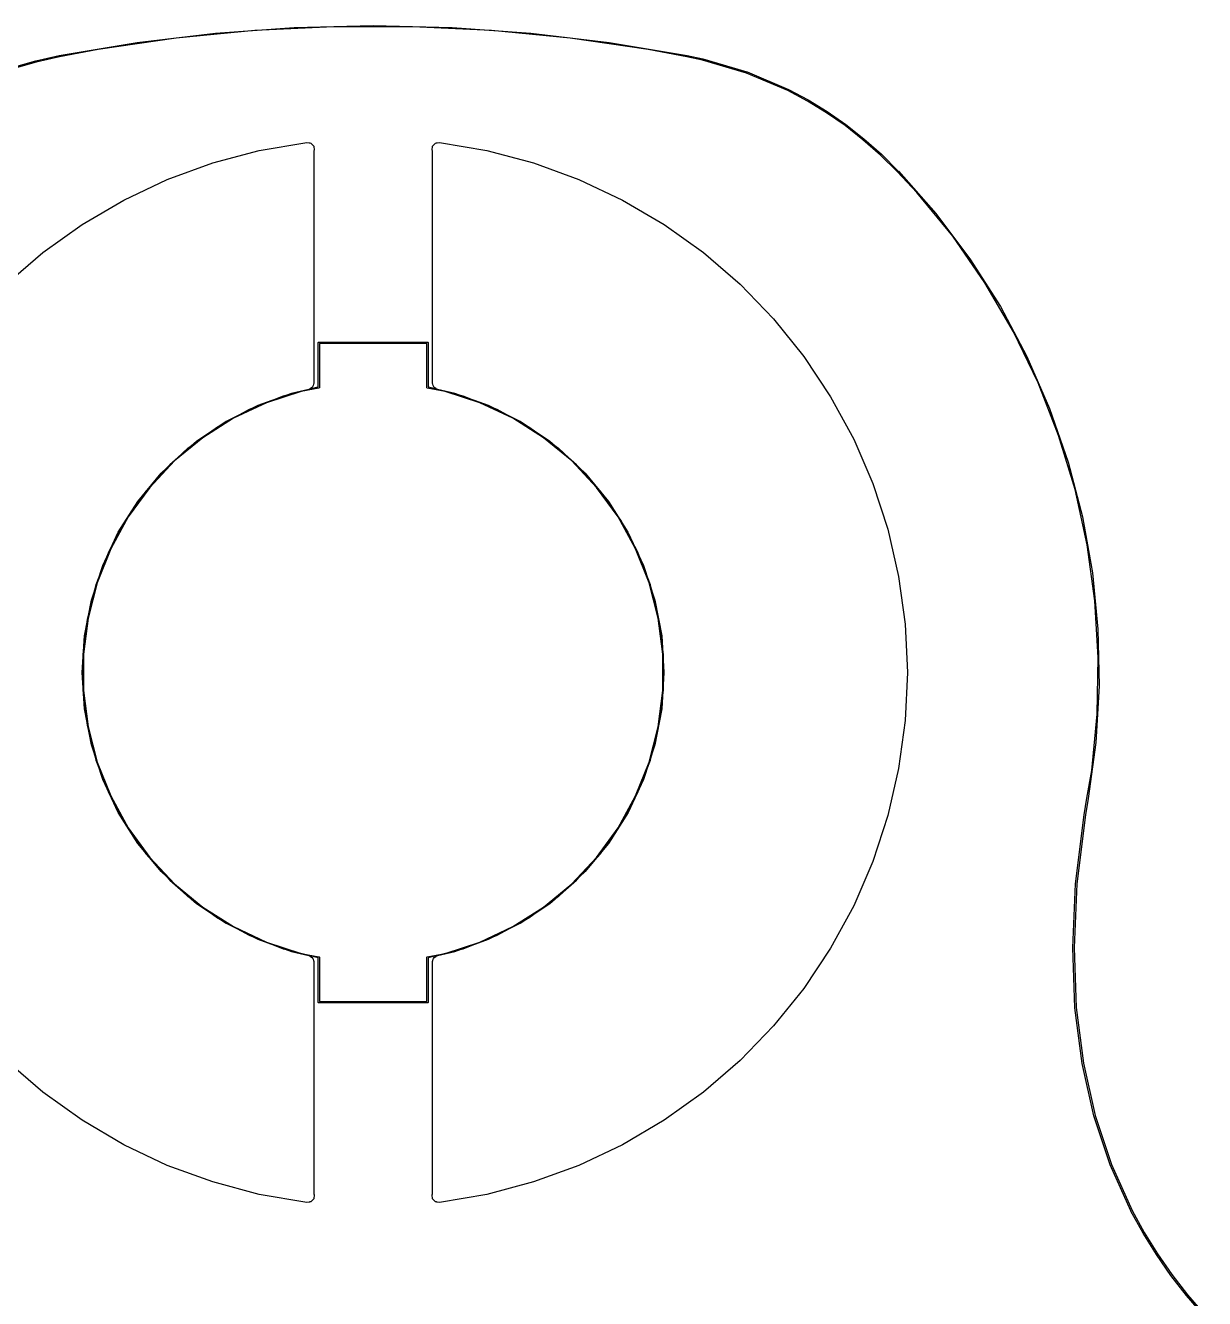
# Model space of a CAD drawing. Extents: x 128 to 152, y -99.3 to -77.5.
# Drawn here: x 137.36 to 146.3, y -87.15 to -77.5 of the extents above; entities that cross this region are included whole.
import ezdxf

# ---------------------------------------------------------------- set-up
doc = ezdxf.new("R2010")
doc.units = 0
doc.layers.add('BLACK', color=7, linetype='CONTINUOUS')

msp = doc.modelspace()

# ---------------------------------------------------------------- linework, layer by layer
at = {"layer": 'BLACK', "linetype": 'CONTINUOUS'}
for p, q in [((139.700824, -77.504998), (139.103157, -77.533635)), ((139.401513, -77.509341), (140, -77.495011)), ((140.299176, -77.504998), (139.700824, -77.504998)), ((140, -77.495011), (140.598487, -77.509341)), ((140.896843, -77.533635), (140.299176, -77.504998)), ((138.507546, -77.590844), (137.915356, -77.676493)), ((138.210022, -77.623784), (138.804397, -77.552298)), ((139.103157, -77.533635), (138.507546, -77.590844)), ((138.804397, -77.552298), (139.401513, -77.509341)), ((140.598487, -77.509341), (141.195603, -77.552298)), ((141.492454, -77.590844), (140.896843, -77.533635)), ((141.195603, -77.552298), (141.789978, -77.623784)), ((142.084644, -77.676493), (141.492454, -77.590844)), ((137.619748, -77.723634), (138.210022, -77.623784)), ((137.915356, -77.676493), (137.621652, -77.733452)), ((141.789978, -77.623784), (142.380252, -77.723634)), ((142.378348, -77.733452), (142.084644, -77.676493)), ((137.272471, -77.811356), (137.443389, -77.762938)), ((137.445989, -77.772595), (137.275334, -77.820939)), ((137.443389, -77.762938), (137.443533, -77.762926)), ((137.443533, -77.762926), (137.443664, -77.762869)), ((137.443664, -77.762869), (137.619612, -77.723662)), ((137.621652, -77.733452), (137.445989, -77.772595)), ((137.619612, -77.723662), (137.619699, -77.72366)), ((137.619699, -77.72366), (137.619748, -77.723633)), ((137.619748, -77.723633), (137.619748, -77.723634)), ((142.497496, -77.758871), (142.378348, -77.733451)), ((142.378348, -77.733451), (142.378348, -77.733452)), ((142.380252, -77.723634), (142.380252, -77.723633)), ((142.380252, -77.723633), (142.380284, -77.723651)), ((142.380284, -77.723651), (142.380343, -77.723652)), ((142.380343, -77.723652), (142.499768, -77.749131)), ((142.831223, -77.856704), (142.497496, -77.758871)), ((142.499768, -77.749131), (142.499942, -77.749206)), ((142.499942, -77.749206), (142.500131, -77.749223)), ((142.500131, -77.749223), (142.834319, -77.847191)), ((143.143764, -77.989142), (142.831223, -77.856704)), ((142.834319, -77.847191), (142.834576, -77.847325)), ((142.834576, -77.847325), (142.834863, -77.847385)), ((142.834863, -77.847385), (143.147864, -77.980018)), ((143.147864, -77.980018), (143.14805, -77.980144)), ((143.14805, -77.980144), (143.148263, -77.980209)), ((143.148263, -77.980209), (143.297729, -78.059793)), ((143.292888, -78.068544), (143.143764, -77.989142)), ((143.437313, -78.156788), (143.292888, -78.068544)), ((143.297729, -78.059793), (143.297843, -78.059886)), ((143.297843, -78.059886), (143.297986, -78.059939)), ((143.297986, -78.059939), (143.442643, -78.148325)), ((143.57802, -78.254624), (143.437313, -78.156788)), ((143.442643, -78.148325), (143.442754, -78.148428)), ((143.442754, -78.148428), (143.44289, -78.148487)), ((143.44289, -78.148487), (143.583848, -78.246497)), ((143.713859, -78.361397), (143.57802, -78.254624)), ((143.583848, -78.246497), (143.58395, -78.246603)), ((143.58395, -78.246603), (143.584084, -78.246671)), ((143.584084, -78.246671), (143.720155, -78.353626)), ((143.846718, -78.478875), (143.713859, -78.361397)), ((143.720155, -78.353626), (143.72025, -78.353737)), ((143.72025, -78.353737), (143.720377, -78.353811)), ((143.720377, -78.353811), (143.853456, -78.471485)), ((138.783198, -78.537125), (139.136907, -78.443047)), ((139.136907, -78.443047), (139.497664, -78.381286)), ((139.497664, -78.381286), (139.515466, -78.384706)), ((139.515466, -78.384706), (139.519134, -78.384706)), ((139.519134, -78.384706), (139.520006, -78.385579)), ((139.520006, -78.385579), (139.528011, -78.387116)), ((139.528011, -78.387116), (139.549135, -78.40967)), ((139.549135, -78.40967), (139.552968, -78.440333)), ((139.552968, -78.440333), (139.55, -78.445716)), ((139.55, -78.445716), (139.55, -80.206271)), ((140.447032, -78.44033), (140.450865, -78.409667)), ((140.45, -78.445713), (140.447032, -78.44033)), ((140.45, -80.206268), (140.45, -78.445713)), ((140.450865, -78.409667), (140.471989, -78.387113)), ((140.471989, -78.387113), (140.479994, -78.385576)), ((140.479994, -78.385576), (140.480866, -78.384703)), ((140.480866, -78.384703), (140.484534, -78.384703)), ((140.484534, -78.384703), (140.502336, -78.381283)), ((140.502336, -78.381283), (140.502336, -78.381284)), ((140.502336, -78.381284), (140.863093, -78.443045)), ((140.863093, -78.443045), (141.216802, -78.537123)), ((138.439427, -78.662752), (138.783198, -78.537125)), ((141.216802, -78.537123), (141.560572, -78.66275)), ((143.974606, -78.605603), (143.846718, -78.478875)), ((143.853456, -78.471485), (143.853543, -78.471599)), ((143.853543, -78.471599), (143.853663, -78.471679)), ((143.853663, -78.471679), (143.98171, -78.598564)), ((138.108402, -78.818901), (138.439427, -78.662752)), ((141.560572, -78.66275), (141.891598, -78.818899)), ((144.122789, -78.760745), (143.974606, -78.605603)), ((143.98171, -78.598564), (143.981758, -78.598635)), ((143.981758, -78.598635), (143.981807, -78.598662)), ((143.981807, -78.598662), (143.981806, -78.598663)), ((143.981806, -78.598663), (144.266121, -78.920753)), ((137.792825, -79.004297), (138.108402, -78.818901)), ((141.891598, -78.818899), (142.207175, -79.004295)), ((144.394034, -79.093336), (144.122789, -78.760745)), ((144.266121, -78.920753), (144.524452, -79.264034)), ((137.495274, -79.217427), (137.792825, -79.004297)), ((142.207175, -79.004295), (142.504725, -79.217424)), ((144.638517, -79.446067), (144.394034, -79.093336)), ((137.21818, -79.456548), (137.495274, -79.217427)), ((142.504725, -79.217424), (142.78182, -79.456546)), ((144.524452, -79.264034), (144.755226, -79.626416)), ((142.78182, -79.456546), (143.036195, -79.719707)), ((144.854749, -79.816789), (144.638517, -79.446067)), ((144.755226, -79.626416), (144.957038, -80.00569)), ((143.036195, -79.719707), (143.265773, -80.004759)), ((145.041412, -80.203245), (144.854749, -79.816789)), ((139.583355, -79.9), (139.583736, -79.898087)), ((139.583355, -80.234985), (139.583355, -79.9)), ((139.583736, -79.898087), (139.586442, -79.895381)), ((139.586442, -79.895381), (139.588355, -79.895)), ((139.588355, -79.895), (140.411645, -79.89501)), ((140.406645, -79.905009), (139.593355, -79.905)), ((139.593355, -79.905), (139.593355, -80.238855)), ((140.406645, -80.238865), (140.406645, -79.905009)), ((140.411645, -79.89501), (140.413558, -79.895391)), ((140.413558, -79.895391), (140.416264, -79.898097)), ((140.416264, -79.898097), (140.416645, -79.90001)), ((140.416645, -79.90001), (140.416645, -80.234995)), ((143.265773, -80.004759), (143.468679, -80.309372)), ((144.957038, -80.00569), (145.128658, -80.399548)), ((139.55, -80.206271), (139.549427, -80.209148)), ((140.450573, -80.209145), (140.45, -80.206268)), ((145.197369, -80.60308), (145.041412, -80.203245)), ((139.061605, -80.404645), (139.319141, -80.30275)), ((139.379628, -80.284932), (139.125974, -80.376525)), ((139.453605, -80.269613), (139.190854, -80.354913)), ((139.319141, -80.30275), (139.583355, -80.234985)), ((139.511111, -80.255019), (139.379628, -80.284932)), ((139.589291, -80.243767), (139.453605, -80.269613)), ((139.515392, -80.252465), (139.511111, -80.255021)), ((139.511111, -80.255021), (139.511111, -80.255019)), ((139.519134, -80.252465), (139.515392, -80.252465)), ((139.524679, -80.24692), (139.519134, -80.252465)), ((139.537643, -80.239179), (139.524679, -80.24692)), ((139.541547, -80.230052), (139.537643, -80.239179)), ((139.546194, -80.225405), (139.541547, -80.230052)), ((139.548504, -80.21379), (139.546194, -80.225405)), ((139.549797, -80.210768), (139.548504, -80.21379)), ((139.549427, -80.209148), (139.549797, -80.210768)), ((139.589824, -80.243474), (139.589291, -80.243767)), ((139.590268, -80.243474), (139.589824, -80.243474)), ((139.590809, -80.242932), (139.590268, -80.243474)), ((139.591999, -80.242279), (139.590809, -80.242932)), ((139.592475, -80.241266), (139.591999, -80.242279)), ((139.592974, -80.240768), (139.592475, -80.241266)), ((139.593167, -80.239796), (139.592974, -80.240768)), ((139.593315, -80.239483), (139.593167, -80.239796)), ((139.593355, -80.238855), (139.593273, -80.239264)), ((139.593273, -80.239264), (139.593315, -80.239483)), ((140.406726, -80.239274), (140.406645, -80.238865)), ((140.406685, -80.239493), (140.406726, -80.239274)), ((140.406832, -80.239806), (140.406685, -80.239493)), ((140.407026, -80.240778), (140.406832, -80.239806)), ((140.407524, -80.241276), (140.407026, -80.240778)), ((140.408001, -80.242289), (140.407524, -80.241276)), ((140.40919, -80.242942), (140.408001, -80.242289)), ((140.409732, -80.243484), (140.40919, -80.242942)), ((140.410176, -80.243484), (140.409732, -80.243484)), ((140.410709, -80.243777), (140.410176, -80.243484)), ((140.546395, -80.269623), (140.410709, -80.243777)), ((140.416645, -80.234995), (140.680858, -80.302761)), ((140.450203, -80.210765), (140.450573, -80.209145)), ((140.451496, -80.213787), (140.450203, -80.210765)), ((140.453806, -80.225402), (140.451496, -80.213787)), ((140.458453, -80.230049), (140.453806, -80.225402)), ((140.462357, -80.239176), (140.458453, -80.230049)), ((140.475321, -80.246917), (140.462357, -80.239176)), ((140.480866, -80.252462), (140.475321, -80.246917)), ((140.484608, -80.252462), (140.480866, -80.252462)), ((140.488889, -80.255018), (140.484608, -80.252462)), ((140.488889, -80.255019), (140.488889, -80.255018)), ((140.620371, -80.284932), (140.488889, -80.255019)), ((140.809145, -80.354924), (140.546395, -80.269623)), ((140.874025, -80.376524), (140.620371, -80.284932)), ((140.680858, -80.302761), (140.938394, -80.404656)), ((139.125974, -80.376525), (138.885404, -80.498408)), ((139.190854, -80.354913), (138.940869, -80.472479)), ((141.059129, -80.472489), (140.809145, -80.354924)), ((141.114595, -80.498407), (140.874025, -80.376524)), ((143.468679, -80.309372), (143.643256, -80.63106)), ((145.128658, -80.399548), (145.269042, -80.805589)), ((138.940869, -80.472479), (138.707594, -80.620454)), ((138.818874, -80.538021), (139.061605, -80.404645)), ((140.938394, -80.404656), (141.181124, -80.538031)), ((141.292404, -80.620465), (141.059129, -80.472489)), ((138.594777, -80.700773), (138.818874, -80.538021)), ((138.885404, -80.498408), (138.661519, -80.648758)), ((141.33848, -80.648757), (141.114595, -80.498407)), ((141.181124, -80.538031), (141.40522, -80.700783)), ((138.661519, -80.648758), (138.457671, -80.825324)), ((138.707594, -80.620454), (138.494709, -80.796506)), ((141.505288, -80.796517), (141.292404, -80.620465)), ((141.542328, -80.825323), (141.33848, -80.648757)), ((143.643256, -80.63106), (143.788079, -80.967196)), ((145.321671, -81.01386), (145.197369, -80.60308)), ((138.39285, -80.890333), (138.594777, -80.700773)), ((141.40522, -80.700783), (141.607146, -80.890344)), ((138.457671, -80.825324), (138.276912, -81.025463)), ((138.494709, -80.796506), (138.305572, -80.997855)), ((141.694424, -80.997866), (141.505288, -80.796517)), ((141.723087, -81.025461), (141.542328, -80.825323)), ((145.269042, -80.805589), (145.377333, -81.221341)), ((138.216279, -81.103711), (138.39285, -80.890333)), ((141.607146, -80.890344), (141.783716, -81.103722)), ((143.788079, -80.967196), (143.901964, -81.315033)), ((138.276912, -81.025463), (138.121946, -81.246178)), ((138.305572, -80.997855), (138.143168, -81.221326)), ((141.856827, -81.221337), (141.694424, -80.997866)), ((141.878053, -81.246176), (141.723087, -81.025461)), ((145.41356, -81.433083), (145.321671, -81.01386)), ((138.06785, -81.33754), (138.216279, -81.103711)), ((141.783716, -81.103722), (141.932145, -81.337551)), ((138.121946, -81.246178), (137.995095, -81.484166)), ((138.143168, -81.221326), (138.01006, -81.463393)), ((141.989935, -81.463404), (141.856827, -81.221337)), ((142.004904, -81.484164), (141.878053, -81.246176)), ((145.377333, -81.221341), (145.452873, -81.644273)), ((137.949904, -81.588132), (138.06785, -81.33754)), ((141.932145, -81.337551), (142.05009, -81.588143)), ((143.901964, -81.315033), (143.983982, -81.671731)), ((145.472477, -81.858194), (145.41356, -81.433083)), ((137.995095, -81.484166), (137.898257, -81.735864)), ((138.01006, -81.463393), (137.908346, -81.720236)), ((142.091647, -81.720247), (141.989935, -81.463404)), ((142.101742, -81.735862), (142.004904, -81.484164)), ((137.864302, -81.851532), (137.949904, -81.588132)), ((142.05009, -81.588143), (142.135691, -81.851543)), ((145.452873, -81.644273), (145.495201, -82.071807)), ((137.898257, -81.735864), (137.832881, -81.997504)), ((137.908346, -81.720236), (137.839632, -81.987804)), ((142.16036, -81.987814), (142.091647, -81.720247)), ((142.167118, -81.997502), (142.101742, -81.735862)), ((143.983982, -81.671731), (144.033462, -82.034377)), ((137.812394, -82.123586), (137.864302, -81.851532)), ((142.135691, -81.851543), (142.187597, -82.123596)), ((145.498064, -82.286606), (145.472477, -81.858194)), ((137.832881, -81.997504), (137.799947, -82.26517)), ((137.839632, -81.987804), (137.805002, -82.261875)), ((142.194989, -82.261885), (142.16036, -81.987814)), ((142.200053, -82.265167), (142.167118, -81.997502)), ((144.033462, -82.034377), (144.05, -82.400009)), ((137.795, -82.399987), (137.812394, -82.123586)), ((142.187597, -82.123596), (142.204986, -82.399959)), ((145.495201, -82.071807), (145.50406, -82.50134)), ((137.799947, -82.26517), (137.799999, -82.40001)), ((137.805002, -82.261875), (137.805, -82.39999)), ((142.19499, -82.40001), (142.194989, -82.261885)), ((142.2, -82.400009), (142.200053, -82.265167)), ((145.490163, -82.715708), (145.498064, -82.286606)), ((137.795, -82.39999), (137.795, -82.399987)), ((137.795, -82.4), (137.795001, -82.39999)), ((137.795001, -82.39999), (137.795, -82.39999)), ((137.795013, -82.40004), (137.795, -82.4)), ((137.812403, -82.676404), (137.795013, -82.40004)), ((137.8, -82.400011), (137.799947, -82.534853)), ((137.799999, -82.40001), (137.8, -82.400011)), ((137.805, -82.39999), (137.80501, -82.39999)), ((137.80501, -82.39999), (137.805011, -82.538115)), ((142.204999, -82.400012), (142.187606, -82.676414)), ((142.195, -82.40001), (142.19499, -82.40001)), ((142.194998, -82.538125), (142.195, -82.40001)), ((142.200001, -82.40001), (142.2, -82.400009)), ((142.200053, -82.53485), (142.200001, -82.40001)), ((142.204986, -82.399959), (142.205, -82.4)), ((142.205, -82.4), (142.204999, -82.40001)), ((142.204999, -82.40001), (142.205, -82.40001)), ((142.205, -82.40001), (142.204999, -82.400012)), ((144.049999, -82.40001), (144.033462, -82.76564)), ((144.05, -82.400009), (144.049999, -82.40001)), ((145.50406, -82.50134), (145.479396, -82.930255)), ((137.799947, -82.534853), (137.832882, -82.802518)), ((137.805011, -82.538115), (137.83964, -82.812186)), ((142.160368, -82.812196), (142.194998, -82.538125)), ((142.167119, -82.802516), (142.200053, -82.53485)), ((137.864309, -82.948457), (137.812403, -82.676404)), ((142.187606, -82.676414), (142.135698, -82.948468)), ((145.448824, -83.142887), (145.490163, -82.715708)), ((137.832882, -82.802518), (137.898258, -83.064158)), ((137.83964, -82.812186), (137.908353, -83.079753)), ((142.091654, -83.079764), (142.160368, -82.812196)), ((142.101743, -83.064156), (142.167119, -82.802516)), ((144.033462, -82.76564), (143.983982, -83.128286)), ((137.94991, -83.211857), (137.864309, -82.948457)), ((142.135698, -82.948468), (142.050096, -83.211868)), ((145.479396, -82.930255), (145.421372, -83.355839)), ((137.898258, -83.064158), (137.995096, -83.315856)), ((137.908353, -83.079753), (138.010065, -83.336596)), ((141.98994, -83.336607), (142.091654, -83.079764)), ((142.004905, -83.315854), (142.101743, -83.064156)), ((143.983982, -83.128286), (143.901964, -83.484985)), ((145.41151, -83.354205), (145.448824, -83.142887)), ((138.067855, -83.462449), (137.94991, -83.211857)), ((142.050096, -83.211868), (141.93215, -83.46246)), ((137.995096, -83.315856), (138.121947, -83.553844)), ((138.010065, -83.336596), (138.143173, -83.578663)), ((141.856832, -83.578674), (141.98994, -83.336607)), ((141.878054, -83.553842), (142.004905, -83.315854)), ((145.390602, -83.478572), (145.411512, -83.354246)), ((145.421374, -83.355904), (145.400479, -83.480135)), ((145.411519, -83.354207), (145.41151, -83.354205)), ((145.411512, -83.354246), (145.411521, -83.354222)), ((145.411521, -83.354222), (145.411519, -83.354207)), ((145.421372, -83.355839), (145.421374, -83.355904)), ((138.216284, -83.696278), (138.067855, -83.462449)), ((141.93215, -83.46246), (141.783721, -83.696289)), ((143.901964, -83.484985), (143.788079, -83.832822)), ((145.326072, -84.001791), (145.390571, -83.478789)), ((145.400479, -83.480135), (145.33602, -84.002815)), ((145.390571, -83.478789), (145.390605, -83.478684)), ((145.390605, -83.478684), (145.390602, -83.478572)), ((138.121947, -83.553844), (138.276913, -83.774559)), ((138.143173, -83.578663), (138.305576, -83.802134)), ((141.694428, -83.802145), (141.856832, -83.578674)), ((141.723088, -83.774557), (141.878054, -83.553842)), ((138.392854, -83.909656), (138.216284, -83.696278)), ((138.276913, -83.774559), (138.457672, -83.974697)), ((141.542329, -83.974696), (141.723088, -83.774557)), ((141.783721, -83.696289), (141.60715, -83.909667)), ((138.305576, -83.802134), (138.494712, -84.003483)), ((141.505291, -84.003494), (141.694428, -83.802145)), ((143.788079, -83.832822), (143.643257, -84.168957)), ((138.59478, -84.099217), (138.392854, -83.909656)), ((141.60715, -83.909667), (141.405223, -84.099227)), ((138.457672, -83.974697), (138.66152, -84.151263)), ((138.494712, -84.003483), (138.707596, -84.179535)), ((141.292406, -84.179546), (141.505291, -84.003494)), ((141.338481, -84.151262), (141.542329, -83.974696)), ((145.303798, -84.488501), (145.326039, -84.002175)), ((145.33602, -84.002815), (145.313797, -84.488757)), ((145.326039, -84.002175), (145.326086, -84.001983)), ((145.326086, -84.001983), (145.326072, -84.001791)), ((138.818876, -84.261969), (138.59478, -84.099217)), ((138.66152, -84.151263), (138.885405, -84.301613)), ((141.114596, -84.301612), (141.338481, -84.151262)), ((141.405223, -84.099227), (141.181126, -84.261979)), ((138.707596, -84.179535), (138.940871, -84.327511)), ((141.059131, -84.327521), (141.292406, -84.179546)), ((143.643257, -84.168957), (143.468679, -84.490645)), ((139.061606, -84.395344), (138.818876, -84.261969)), ((138.885405, -84.301613), (139.125975, -84.423496)), ((138.940871, -84.327511), (139.190855, -84.445076)), ((140.809146, -84.445087), (141.059131, -84.327521)), ((140.874026, -84.423495), (141.114596, -84.301612)), ((141.181126, -84.261979), (140.938395, -84.395355)), ((139.319142, -84.497239), (139.061606, -84.395344)), ((139.125975, -84.423496), (139.379629, -84.515088)), ((139.190855, -84.445076), (139.453605, -84.530377)), ((140.546395, -84.530387), (140.809146, -84.445087)), ((140.620372, -84.515088), (140.874026, -84.423495)), ((140.938395, -84.395355), (140.680859, -84.49725)), ((139.583355, -84.565004), (139.319142, -84.497239)), ((139.379629, -84.515088), (139.511111, -84.545001)), ((139.453605, -84.530377), (139.589291, -84.556223)), ((139.511111, -84.545001), (139.511111, -84.545002)), ((139.511111, -84.545002), (139.515392, -84.547558)), ((139.515392, -84.547558), (139.519134, -84.547558)), ((139.519134, -84.547558), (139.524679, -84.553103)), ((140.410709, -84.556233), (140.546395, -84.530387)), ((140.680859, -84.49725), (140.416645, -84.565014)), ((140.475321, -84.5531), (140.480866, -84.547555)), ((140.480866, -84.547555), (140.484608, -84.547555)), ((140.484608, -84.547555), (140.488889, -84.544999)), ((140.488889, -84.545001), (140.620372, -84.515088)), ((140.488889, -84.544999), (140.488889, -84.545001)), ((143.468679, -84.490645), (143.265773, -84.795259)), ((145.303797, -84.488917), (145.303829, -84.488711)), ((145.32082, -84.941918), (145.303797, -84.488917)), ((145.303829, -84.488711), (145.303798, -84.488501)), ((145.313797, -84.488757), (145.330803, -84.94131)), ((139.524679, -84.553103), (139.537643, -84.560844)), ((139.537643, -84.560844), (139.541547, -84.569971)), ((139.541547, -84.569971), (139.546194, -84.574618)), ((139.546194, -84.574618), (139.548504, -84.586233)), ((139.548504, -84.586233), (139.549797, -84.589255)), ((139.549797, -84.589255), (139.549427, -84.590875)), ((139.549427, -84.590875), (139.55, -84.593752)), ((139.55, -84.593752), (139.55, -86.354307)), ((139.583355, -84.89999), (139.583355, -84.565004)), ((139.589291, -84.556223), (139.589824, -84.556516)), ((139.589824, -84.556516), (139.590268, -84.556516)), ((139.590268, -84.556516), (139.590809, -84.557057)), ((139.590809, -84.557057), (139.591999, -84.557711)), ((139.591999, -84.557711), (139.592475, -84.558723)), ((139.592475, -84.558723), (139.592974, -84.559222)), ((139.592974, -84.559222), (139.593167, -84.560193)), ((139.593167, -84.560193), (139.593315, -84.560507)), ((139.593315, -84.560507), (139.593273, -84.560725)), ((139.593273, -84.560725), (139.593355, -84.561135)), ((139.593355, -84.561135), (139.593355, -84.89499)), ((140.406645, -84.561145), (140.406726, -84.560735)), ((140.406645, -84.894999), (140.406645, -84.561145)), ((140.406685, -84.560517), (140.406832, -84.560203)), ((140.406726, -84.560735), (140.406685, -84.560517)), ((140.406832, -84.560203), (140.407026, -84.559232)), ((140.407026, -84.559232), (140.407524, -84.558733)), ((140.407524, -84.558733), (140.408001, -84.557721)), ((140.408001, -84.557721), (140.40919, -84.557067)), ((140.40919, -84.557067), (140.409732, -84.556526)), ((140.409732, -84.556526), (140.410176, -84.556526)), ((140.410176, -84.556526), (140.410709, -84.556233)), ((140.416645, -84.565014), (140.416645, -84.9)), ((140.45, -84.593749), (140.450573, -84.590872)), ((140.45, -86.354304), (140.45, -84.593749)), ((140.450203, -84.589252), (140.451496, -84.58623)), ((140.450573, -84.590872), (140.450203, -84.589252)), ((140.451496, -84.58623), (140.453806, -84.574615)), ((140.453806, -84.574615), (140.458453, -84.569968)), ((140.458453, -84.569968), (140.462357, -84.560841)), ((140.462357, -84.560841), (140.475321, -84.5531)), ((143.265773, -84.795259), (143.036195, -85.08031)), ((139.583736, -84.901903), (139.583355, -84.89999)), ((139.586442, -84.904609), (139.583736, -84.901903)), ((139.588355, -84.90499), (139.586442, -84.904609)), ((140.411645, -84.905), (139.588355, -84.90499)), ((139.593355, -84.89499), (140.406645, -84.894999)), ((140.413558, -84.904619), (140.411645, -84.905)), ((140.416264, -84.901913), (140.413558, -84.904619)), ((140.416645, -84.9), (140.416264, -84.901913)), ((145.320871, -84.942135), (145.32082, -84.941918)), ((145.320856, -84.942363), (145.320871, -84.942135)), ((145.374786, -85.365226), (145.320856, -84.942363)), ((145.330803, -84.94131), (145.384675, -85.363725)), ((143.036195, -85.08031), (142.78182, -85.343472)), ((137.495275, -85.582596), (137.21818, -85.343474)), ((142.78182, -85.343472), (142.504726, -85.582593)), ((145.374861, -85.365452), (145.374786, -85.365226)), ((145.374868, -85.365693), (145.374861, -85.365452)), ((145.464039, -85.761403), (145.374868, -85.365693)), ((145.384675, -85.363725), (145.473739, -85.758959)), ((137.792825, -85.795725), (137.495275, -85.582596)), ((142.504726, -85.582593), (142.207175, -85.795723)), ((138.108402, -85.981121), (137.792825, -85.795725)), ((142.207175, -85.795723), (141.891598, -85.981119)), ((145.46414, -85.761631), (145.464039, -85.761403)), ((145.464172, -85.761882), (145.46414, -85.761631)), ((145.587647, -86.133171), (145.464172, -85.761882)), ((145.473739, -85.758959), (145.597056, -86.129773)), ((138.439428, -86.13727), (138.108402, -85.981121)), ((141.891598, -85.981119), (141.560573, -86.137268)), ((138.783198, -86.262897), (138.439428, -86.13727)), ((141.560573, -86.137268), (141.216802, -86.262895)), ((145.587775, -86.133396), (145.587647, -86.133171)), ((145.587834, -86.133649), (145.587775, -86.133396)), ((145.745441, -86.482941), (145.587834, -86.133649)), ((145.597056, -86.129773), (145.754476, -86.478652)), ((139.136907, -86.356975), (138.783198, -86.262897)), ((141.216802, -86.262895), (140.863093, -86.356973)), ((139.497664, -86.418736), (139.136907, -86.356975)), ((139.552968, -86.35969), (139.549135, -86.390353)), ((139.55, -86.354307), (139.552968, -86.35969)), ((140.447032, -86.359687), (140.45, -86.354304)), ((140.450865, -86.39035), (140.447032, -86.359687)), ((140.863093, -86.356973), (140.502336, -86.418734)), ((139.515466, -86.415317), (139.497664, -86.418737)), ((139.497664, -86.418737), (139.497664, -86.418736)), ((139.519134, -86.415317), (139.515466, -86.415317)), ((139.520006, -86.414444), (139.519134, -86.415317)), ((139.528011, -86.412907), (139.520006, -86.414444)), ((139.549135, -86.390353), (139.528011, -86.412907)), ((140.471989, -86.412904), (140.450865, -86.39035)), ((140.479994, -86.414441), (140.471989, -86.412904)), ((140.480866, -86.415314), (140.479994, -86.414441)), ((140.484534, -86.415314), (140.480866, -86.415314)), ((140.502336, -86.418734), (140.484534, -86.415314)), ((145.754476, -86.478652), (145.846155, -86.645549)), ((145.745557, -86.483104), (145.745441, -86.482941)), ((145.745617, -86.483292), (145.745557, -86.483104)), ((145.83745, -86.650473), (145.745617, -86.483292)), ((145.837534, -86.650573), (145.83745, -86.650473)), ((145.837582, -86.6507), (145.837534, -86.650573)), ((145.93809, -86.812872), (145.837582, -86.6507)), ((145.846155, -86.645549), (145.946522, -86.807495)), ((145.938181, -86.812969), (145.93809, -86.812872)), ((145.938234, -86.813091), (145.938181, -86.812969)), ((146.04807, -86.971147), (145.938234, -86.813091)), ((145.946522, -86.807495), (146.056199, -86.96532)), ((146.048164, -86.971238), (146.04807, -86.971147)), ((146.048224, -86.971357), (146.048164, -86.971238)), ((146.166836, -87.124345), (146.048224, -86.971357)), ((146.056199, -86.96532), (146.174655, -87.118109)), ((146.166934, -87.12443), (146.166836, -87.124345)), ((146.167, -87.124546), (146.166934, -87.12443)), ((146.295846, -87.274078), (146.167, -87.124546)), ((146.174655, -87.118109), (146.303343, -87.26746))]:
    msp.add_line(p, q, dxfattribs=at)

doc.saveas('drawing.dxf')
